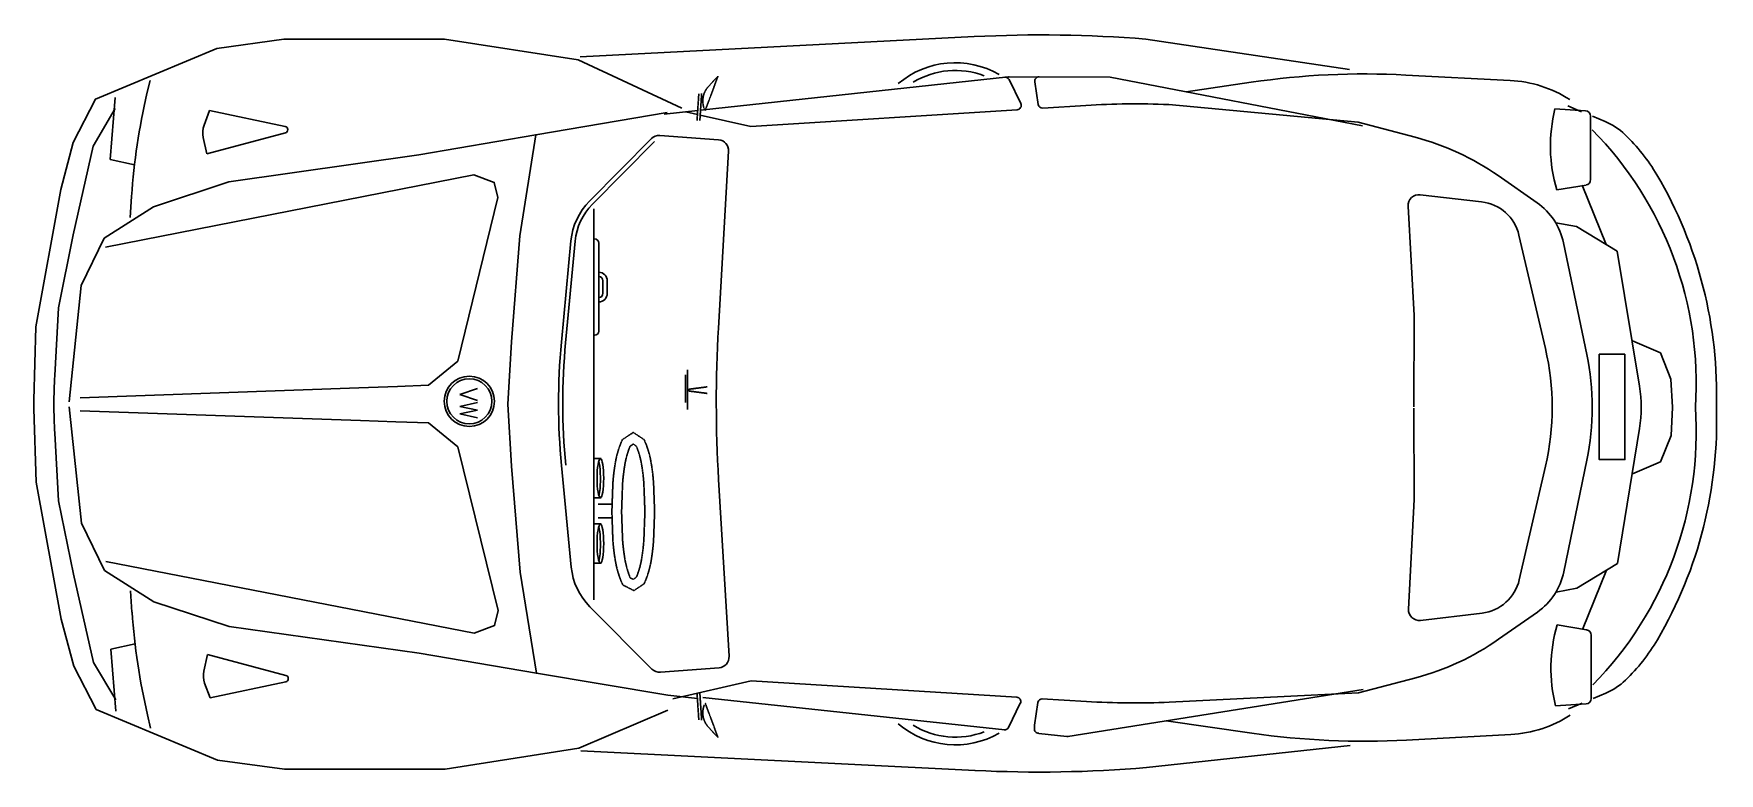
# Model space of a CAD drawing. Header units: millimetres. Extents: x 2143 to 6088, y 5239 to 6971.
import ezdxf

# ---------------------------------------------------------------- set-up
doc = ezdxf.new("R2010")
doc.units = ezdxf.units.MM
doc.header["$MEASUREMENT"] = 0
doc.linetypes.add('AUSGEZOGEN', pattern=[1, 1, 0])

# ---------------------------------------------------------------- blocks, each defined once
blk = doc.blocks.new('SYMBOL_Car_10')
at = {"linetype": 'ByBlock'}
for p, q in [((-929.4, 772.5), (-7.3, 820)), ((394, 814.2), (870.9, 742.8)), ((-1936.5, 717.2), (-1943.6, 686.6)), ((-648, 647.6), (73.1, 726)), ((310.5, 724.9), (901.6, 611.3)), ((488.3, 690.7), (640.8, 713.2)), ((1002.6, 730.1), (1246.8, 717.3)), ((-2029.5, 532.6), (-2017.8, 677.7)), ((-2069.7, 563.1), (-2017.8, 651.3)), ((-1810, 612.4), (-1797.5, 646.8)), ((-1797.5, 646.8), (-1620.1, 609.5)), ((-725.9, 642.4), (-1033.5, 590.3)), ((-733.2, 638.3), (-654.6, 646.9)), ((-682.8, 643.8), (-655.2, 637.6)), ((-648.8, 636.1), (-530.5, 609.3)), ((-530.5, 609.3), (93.1, 648.8)), ((153.2, 652.6), (253.9, 658.9)), ((447.7, 660.9), (890.9, 619.5)), ((1423.4, 646.3), (1351.9, 650.9)), ((1382, 657.8), (1414.2, 644.2)), ((1435.3, 485.1), (1435.3, 633.6)), ((1439.5, 633.6), (1469.5, 621)), ((-1619.7, 594.7), (-1803.3, 545.6)), ((890.9, 619.5), (1024.9, 584.2)), ((-2116.2, 356.2), (-2069.7, 563.1)), ((-1803.3, 545.6), (-1811.9, 584)), ((-743.1, 588.7), (-605.9, 578.4)), ((-1972.7, 520.1), (-2029.5, 532.6)), ((-582.4, 551.6), (-606.1, 137.3)), ((1218.8, 494.4), (1309.8, 430.8)), ((-1979.6, 445.7), (-1983, 396.1)), ((1036.4, 449.8), (1180.2, 433.1)), ((1356, 460.9), (1424.7, 472.5)), ((1415.2, 472.2), (1471.3, 333.2)), ((1008.1, 423.2), (1022.1, 166.6)), ((-2151, 184.7), (-2116.2, 356.2)), ((1267.5, 355.2), (1329.4, 89.6)), ((1353.6, 384.3), (1402.5, 375)), ((1402.5, 375), (1497.4, 317.4)), ((-973.7, 104.2), (-951.3, 341.9)), ((-963.7, 103.3), (-941.4, 340.9)), ((1371.8, 337), (1426.2, 75.6)), ((1497.4, 317.4), (1549.6, 1.4)), ((-2159.6, 26.1), (-2151, 184.7)), ((1022.1, 166.6), (1021.8, -46.9)), ((1533.3, 107.8), (1598.9, 79.9)), ((1598.9, 79.9), (1623.3, 17.8)), ((1623.3, 17.8), (1627.3, -47.7)), ((-2208.7, -51.3), (-2203, -223.2)), ((1022.5, -263.7), (1021.8, -50.2)), ((1623.5, -113.7), (1627.3, -48.2)), ((-2159.4, -108.4), (-2150.5, -267)), ((1498.1, -413.6), (1549.7, -97.4)), ((1599.1, -175.9), (1623.5, -113.7)), ((-973.4, -184.5), (-950.6, -422.1)), ((1268.3, -451.8), (1329.7, -186.1)), ((1372.5, -433.4), (1426.5, -171.9)), ((1533.6, -203.9), (1599.1, -175.9)), ((-2203, -223.2), (-2144.1, -544.2)), ((-581.2, -631.1), (-605.7, -216.9)), ((-2150.5, -267), (-2115.4, -438.5)), ((1009.1, -520.3), (1022.5, -263.7)), ((1403.4, -471.3), (1498.1, -413.6)), ((1416.2, -568.5), (1472.1, -429.4)), ((-2115.4, -438.5), (-2068.5, -645.3)), ((1354.4, -480.7), (1403.4, -471.3)), ((-1978.7, -527.7), (-1982.2, -478)), ((-2144.1, -544.2), (-2115, -654.3)), ((-907, -514.9), (-761.8, -661.1)), ((1037.4, -546.9), (1181.2, -529.9)), ((1219.8, -591.1), (1310.8, -527.4)), ((1357, -557.3), (1425.8, -568.8)), ((1436.4, -581.3), (1436.7, -729.9)), ((-1971.6, -602), (-2028.4, -614.7)), ((-2028.4, -614.7), (-2016.4, -759.8)), ((-1802.2, -627.2), (-1810.6, -665.6)), ((-1618.5, -675.9), (-1802.2, -627.2)), ((-2115, -654.3), (-2062.9, -755.4)), ((-2068.5, -645.3), (-2016.4, -733.3)), ((-724.5, -722.2), (-1032.2, -670.7)), ((-741.8, -668.5), (-604.6, -657.9)), ((-1808.7, -694), (-1796.1, -728.4)), ((-1796.1, -728.4), (-1618.8, -690.8)), ((-712.8, -730.7), (-529.3, -688.7)), ((-529.3, -688.7), (92.1, -726.8)), ((212, -818.6), (902.9, -708.6)), ((892.2, -716.8), (1026.1, -681.3)), ((-724.5, -722.2), (-655.4, -729.6)), ((-642.5, -727.7), (64.1, -803.1)), ((151.1, -730.4), (255.3, -736.8)), ((449.1, -738.4), (892.2, -716.8)), ((1424.8, -742.6), (1353.3, -747.3)), ((1383.4, -754.2), (1415.6, -740.5)), ((1440.9, -729.8), (1470.8, -717.2)), ((-2062.9, -755.4), (-1778.7, -873.9)), ((-1935, -799), (-1942.2, -768.4)), ((-932.9, -846.1), (-724.5, -757.5)), ((442.1, -782), (642.3, -811)), ((143.5, -811.6), (209.4, -818.6)), ((1004.2, -827.2), (1248.3, -814)), ((-1245.7, -895.1), (-932.9, -846.1)), ((-927.8, -852.7), (-5.6, -898.4)), ((395.7, -891.8), (872.4, -840.2)), ((-1778.7, -873.9), (-1622, -895.5)), ((-1622, -895.5), (-1245.7, -895.1))]:
    blk.add_line(p, q, dxfattribs=at)
at = {"linetype": 'AUSGEZOGEN'}
for p, q in [((-607.3, 727), (-637.3, 646.2)), ((-629.3, 703.5), (-607.3, 727)), ((-656.2, 623.2), (-652, 686.4)), ((-649.6, 623.7), (-645.4, 686.9)), ((-632.4, -0.1), (-675.6, -5.8)), ((-675.6, -5.8), (-675.6, -10.1)), ((-675.6, -9.8), (-675.6, -10.1)), ((-632.4, -15.5), (-675.6, -9.8)), ((-887.3, -274.7), (-854.9, -274.7)), ((-887.3, -306.6), (-855, -306.6)), ((-656.2, -717), (-652, -780.2)), ((-649.6, -717.5), (-645.4, -780.7)), ((-607.3, -820.8), (-637.3, -739.9)), ((-629.3, -797.3), (-607.3, -820.8))]:
    blk.add_line(p, q, dxfattribs=at)
for p, q in [((74, 719.5), (101.4, 663.1)), ((74.2, 726.1), (310.5, 724.9)), ((134.4, 714.2), (142.6, 661)), ((-897.8, -499.2), (-897.8, 416.8)), ((-896.3, 346.6), (-896.9, 346.6)), ((-886.3, 336.6), (-886.3, 130.6)), ((-876.3, 248.3), (-876.3, 218.9)), ((-866.3, 248.3), (-866.3, 218.9)), ((-896.3, 120.6), (-895.4, 120.6)), ((-678.5, 39.9), (-678.5, -53.4)), ((-1447.5, -2.3), (-1357.3, 1)), ((-683.5, 28.3), (-683.5, -36.8)), ((-2208.7, -51.3), (-2208.7, -31.1)), ((-1443.5, -79), (-1361.4, -81.8)), ((-880.7, -168.2), (-897.8, -168.2)), ((-880.7, -260), (-897.8, -260)), ((-880.7, -321.2), (-897.8, -321.2)), ((-880.7, -413), (-897.8, -413)), ((73, -797.5), (100.5, -741.1)), ((133.5, -792.3), (141.7, -739)), ((133.5, -792.3), (133.5, -799.9))]:
    blk.add_line(p, q)
at = {"linetype": 'ByBlock'}
for points in [[(-2208.7, -31.1), (-2203.4, 140.8), (-2145.1, 461.9), (-2116.2, 572.1), (-2064.3, 673.3), (-1780.3, 792.3), (-1623.6, 814.3), (-1247.3, 814.3), (-934.5, 765.9), (-691.7, 652.3)], [(-2125.4, -35.1), (-2097.4, 237.1), (-2044.2, 347.7), (-1928.7, 421.8), (-1752.2, 479.7), (-1307.5, 543), (-1033.5, 590.3), (-1071.2, 353.6), (-1090.4, 105.4), (-1098.9, -40.3)], [(-907.9, 434.8), (-763, 581.2)], [(-900.8, 427.7), (-755.9, 574.2)], [(-2040.6, 327.1), (-1178.5, 496.5), (-1130.9, 478.6), (-1122.6, 443.4), (-1215.9, 60.1), (-1284.5, 3.6), (-1357.3, 1)], [(-1447.5, -2.3), (-2100.3, -25.9)], [(-2125.4, -47.1), (-2096.9, -319.2), (-2043.4, -429.8), (-1927.8, -503.7), (-1751.2, -561.2), (-1306.3, -623.9), (-1032.2, -670.7), (-1070.4, -434.1), (-1090.1, -185.9), (-1098.9, -40.3)], [(-1443.5, -79), (-2100.3, -56.3)], [(-2039.8, -409.2), (-1177.5, -577.2), (-1129.9, -559.2), (-1121.6, -523.9), (-1215.7, -140.8), (-1284.4, -84.5), (-1361.4, -81.8)]]:
    blk.add_lwpolyline(points, dxfattribs=at)
blk.add_lwpolyline([(1515.5, 76.3), (1455.6, 76.3), (1455.6, -170.5), (1515.5, -170.5)], close=True)
at = {"linetype": 'AUSGEZOGEN'}
for points in [[(-855.5, -292.5), (-853.2, -359.1, 0.025051), (-847.2, -408.4, 0.065567), (-829.9, -464), (-804, -477.2), (-780.1, -461.3, 0.064107), (-763.8, -408.4, 0.025051), (-757.9, -359.1), (-755.5, -292.5), (-757.9, -225.9, 0.025051), (-763.8, -176.6, 0.064107), (-780.1, -123.7), (-805.5, -106.8), (-830.9, -123.7, 0.064107), (-847.2, -176.6, 0.025051), (-853.2, -225.9)], [(-832.8, -292.5), (-830.5, -357.9, 0.024844), (-824.8, -404.5, 0.055941), (-812.4, -447.4), (-805.5, -450.9), (-798.3, -446.1, 0.055941), (-786.2, -404.5, 0.024844), (-780.6, -357.9), (-778.2, -292.5), (-780.6, -227.1, 0.024844), (-786.2, -180.5, 0.055941), (-798.3, -138.9), (-805.5, -134.1), (-812.7, -138.9, 0.055941), (-824.8, -180.5, 0.024844), (-830.5, -227.1)]]:
    blk.add_lwpolyline(points, format="xyb", close=True, dxfattribs=at)
for radius in [58.8, 52.9]:
    blk.add_circle((-1189.1, -34), radius)
at = {"linetype": 'ByBlock'}
for centre, radius, start, end in [((149.3, -2224), 3048, 85.3952, 92.9452), ((-51.8, 552.6), 206.2, 60.1734, 130.3012), ((-51.8, 552.6), 188.2, 68.976, 121.4985), ((906.9, -1096.2), 1828.8, 86.9998, 98.3676), ((1232.8, 433.3), 284.4, 57.3299, 87.1824), ((-459.2, 341.6), 1524, 166.9166, 176.0811), ((369.5, -1166.2), 1828.8, 87.5491, 93.6237), ((1705.2, 563.4), 364, 166.0961, 196.3535), ((1422.6, 633.6), 12.7, 0, 86.3304), ((-1762.3, 595), 50.8, 159.9787, 192.5384), ((-1621.7, 602.1), 7.62, 284.96, 78.1125), ((835, 7.8), 847.4, 356.2451, 44.5195), ((1410.4, 480.5), 152.4, 46.3836, 67.2014), ((-745, 563.3), 25.4, 85.7151, 135.3046), ((-607.7, 553.1), 25.4, 356.7256, 85.7151), ((869.7, -5.3), 609.6, 55.07, 75.2551), ((1215.1, 275.5), 435.5, 30.4577, 46.3836), ((1422.6, 485.1), 12.7, 279.6077, 0), ((718.3, -16.6), 1011.8, 358.0694, 30.4577), ((-799.6, 327.6), 152.4, 135.3046, 174.6214), ((1033.5, 424.6), 25.4, 83.376, 183.115), ((-799.6, 327.6), 142.4, 135.3046, 174.6214), ((1168.5, 332.2), 101.6, 13.1226, 83.376), ((1222.6, 305.9), 152.4, 11.7694, 55.07), ((2436.9, -36.8), 3048, 176.7256, 183.3874), ((543.6, -38.6), 1524, 174.6214, 185.4916), ((543.6, -38.6), 1514, 174.6214, 185.4916), ((735.7, -48.8), 609.6, 346.9903, 13.1226), ((829.4, -48.7), 609.6, 348.3436, 11.7694), ((-942.2, -40), 1219.2, 176.8942, 183.2188), ((1248.9, -48.3), 304.8, 350.7246, 9.3883), ((835.1, -105.2), 847.4, 315.5935, 3.8679), ((718.4, -81.1), 1011.8, 329.6553, 2.0435), ((-798.9, -407.5), 152.4, 185.4916, 224.8083), ((1223.3, -402.6), 152.4, 305.0429, 348.3436), ((1169.3, -429), 101.6, 276.737, 346.9903), ((-458.4, -420.5), 1524, 184.0319, 193.1964), ((1034.4, -521.6), 25.4, 176.9979, 276.737), ((869.8, -92.1), 609.6, 284.8579, 305.0429), ((1706.4, -659.1), 364, 163.7595, 194.0169), ((1423.7, -581.4), 12.7, 0.113, 80.5053), ((-606.6, -632.6), 25.4, 274.3979, 3.3874), ((1215.7, -372.2), 435.5, 313.7293, 329.6553), ((-1761, -676.5), 50.8, 167.5746, 200.1342), ((-743.8, -643.2), 25.4, 224.8083, 274.3979), ((-1620.4, -683.3), 7.62, 282.0005, 75.153), ((1411.5, -576.8), 152.4, 292.9116, 313.7293), ((367.3, 1088.6), 1828.8, 266.4893, 272.5638), ((1424, -729.9), 12.7, 273.7825, 0.113), ((1233.8, -529.9), 284.4, 272.9306, 302.783), ((-51.8, -632.2), 206.2, 229.6988, 299.8266), ((-51.8, -632.2), 188.2, 238.5015, 291.024), ((210.5, -808.7), 10, 263.9043, 279.0446), ((904.8, 998.9), 1828.8, 261.7454, 273.1132), ((145, 2145.9), 3048, 267.1678, 274.7177)]:
    blk.add_arc(centre, radius, start, end, dxfattribs=at)
for centre, radius, start, end in [((65, 715.1), 10, 25.9881, 96.2087), ((74.2, 716.1), 10, 89.7131, 96.2087), ((144.3, 715.7), 10, 89.7131, 188.7514), ((92.5, 658.7), 10, 273.6237, 25.9881), ((152.5, 662.5), 10, 188.7514, 273.6237), ((-896.3, 336.6), 10, 0, 90), ((-886.3, 248.3), 20, 0, 90), ((-886.3, 248.3), 10, 0, 90), ((-886.3, 218.9), 10, 270, 0), ((-886.3, 218.9), 20, 270, 0), ((-896.3, 130.6), 10, 270, 0), ((91.5, -736.8), 10, 334.0119, 86.3763), ((151.6, -740.6), 10, 86.3763, 171.2486), ((64, -793.1), 10, 263.7913, 334.0119), ((143.4, -801.4), 10, 171.2486, 270.2869)]:
    blk.add_arc(centre, radius, start, end)
at = {"linetype": 'AUSGEZOGEN'}
for centre, start, end in [((-592.7, 669.4), 136.9753, 201.6391), ((-592.7, -763.1), 158.3609, 223.0247)]:
    blk.add_arc(centre, 50, start, end, dxfattribs=at)
for centre in [(-882.4, -214.1), (-882.4, -367.2)]:
    blk.add_ellipse(centre, major_axis=(0, -45.6), ratio=0.171427)
for points in [[(-886.2, -253.9), (-885.1, -250.6), (-884, -245), (-880.9, -217.3), (-882.8, -184.7), (-886.2, -174.3)], [(-886.2, -406.9), (-885.1, -403.6), (-884, -398.1), (-880.9, -370.3), (-882.8, -337.7), (-886.2, -327.4)]]:
    blk.add_open_spline(points, degree=3, knots=[0.469093, 0.469093, 0.469093, 0.469093, 1.003097, 1.003097, 2.674409, 2.674409, 2.674409, 2.674409])
at = {"insert": (-1170, -1.9), "char_height": 41.053, "width": 65.077, "attachment_point": 1, "rotation": 270}
blk.add_mtext('\\Fromans.shx;VW', dxfattribs=at)

msp = doc.modelspace()

# ---------------------------------------------------------------- block references
msp.add_blockref('SYMBOL_Car_10', (4351.3, 6143.7))

doc.saveas('drawing.dxf')
